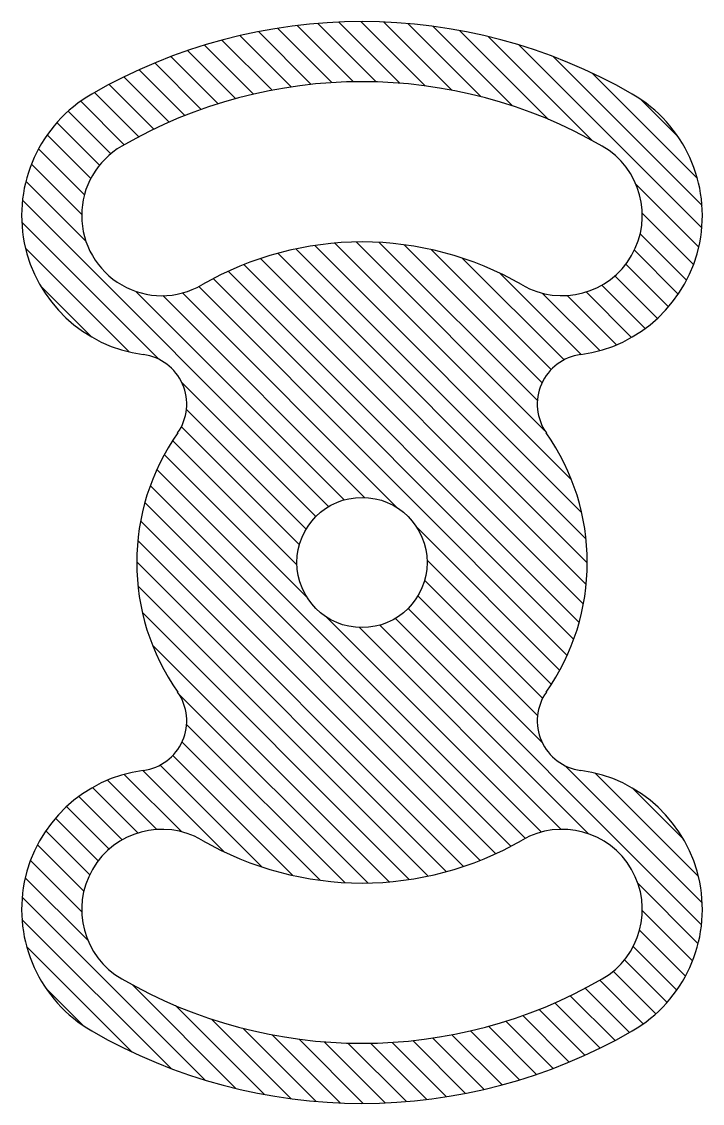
# Model space of a CAD drawing. Header units: millimetres. Extents: x -68 to 68, y -108 to 108.
import ezdxf

# ---------------------------------------------------------------- set-up
doc = ezdxf.new("R2010")
doc.units = ezdxf.units.MM

msp = doc.modelspace()

# ---------------------------------------------------------------- hatches: boundary and pattern name
h = msp.add_hatch()
h.set_pattern_fill('ANSI31', color=256, angle=90)
h.paths.add_polyline_path([(36.82, 25.87, -0.562975), (43.69, 41.53, 0.716121), (54, 93.53, 0.267949), (-54, 93.53, 0.716121), (-43.69, 41.53, -0.562975), (-36.82, 25.87, 0.316112), (-36.82, -25.87, -0.562975), (-43.69, -41.53, 0.716121), (-54, -93.53, 0.267949), (54, -93.53, 0.716121), (43.69, -41.53, -0.562975), (36.82, -25.87, 0.316112)])
h.paths.add_polyline_path([(13, 0, -1), (-13, 0, -1)], flags=16)
h.paths.add_polyline_path([(-48, 83.14, -0.267949), (48, 83.14, -1), (32, 55.43, 0.267949), (-32, 55.43, -1)], flags=16)
h.paths.add_polyline_path([(-32, -55.43, 0.267949), (32, -55.43, -1), (48, -83.14, -0.267949), (-48, -83.14, -1)], flags=16)

# ---------------------------------------------------------------- linework, layer by layer
msp.add_circle((0, 0), 13)
for centre, radius, start, end in [((0, 0), 108, 60, 120), ((0, 0), 96, 60, 120), ((-40, 69.28), 28, 120, 262.429), ((40, 69.28), 28, 277.571, 60), ((-40, 69.28), 16, 120, 300), ((40, 69.28), 16, 240, 60), ((0, 0), 64, 60, 120), ((-45.01, 31.61), 10, 324.9153, 82.429), ((45.01, 31.61), 10, 97.571, 215.0847), ((0, 0), 45, 144.9153, 215.0847), ((0, 0), 45, 144.9153, 215.0847), ((0, 0), 45, 324.9153, 35.0847), ((0, 0), 45, 324.9153, 35.0847), ((-45.01, -31.61), 10, 277.571, 35.0847), ((45.01, -31.61), 10, 144.9153, 262.429), ((-40, -69.28), 28, 97.571, 240), ((40, -69.28), 28, 300, 82.429), ((-40, -69.28), 16, 60, 240), ((40, -69.28), 16, 300, 120), ((0, 0), 64, 240, 300), ((0, 0), 96, 240, 300), ((0, 0), 108, 240, 300)]:
    msp.add_arc(centre, radius, start, end)

doc.saveas('drawing.dxf')
